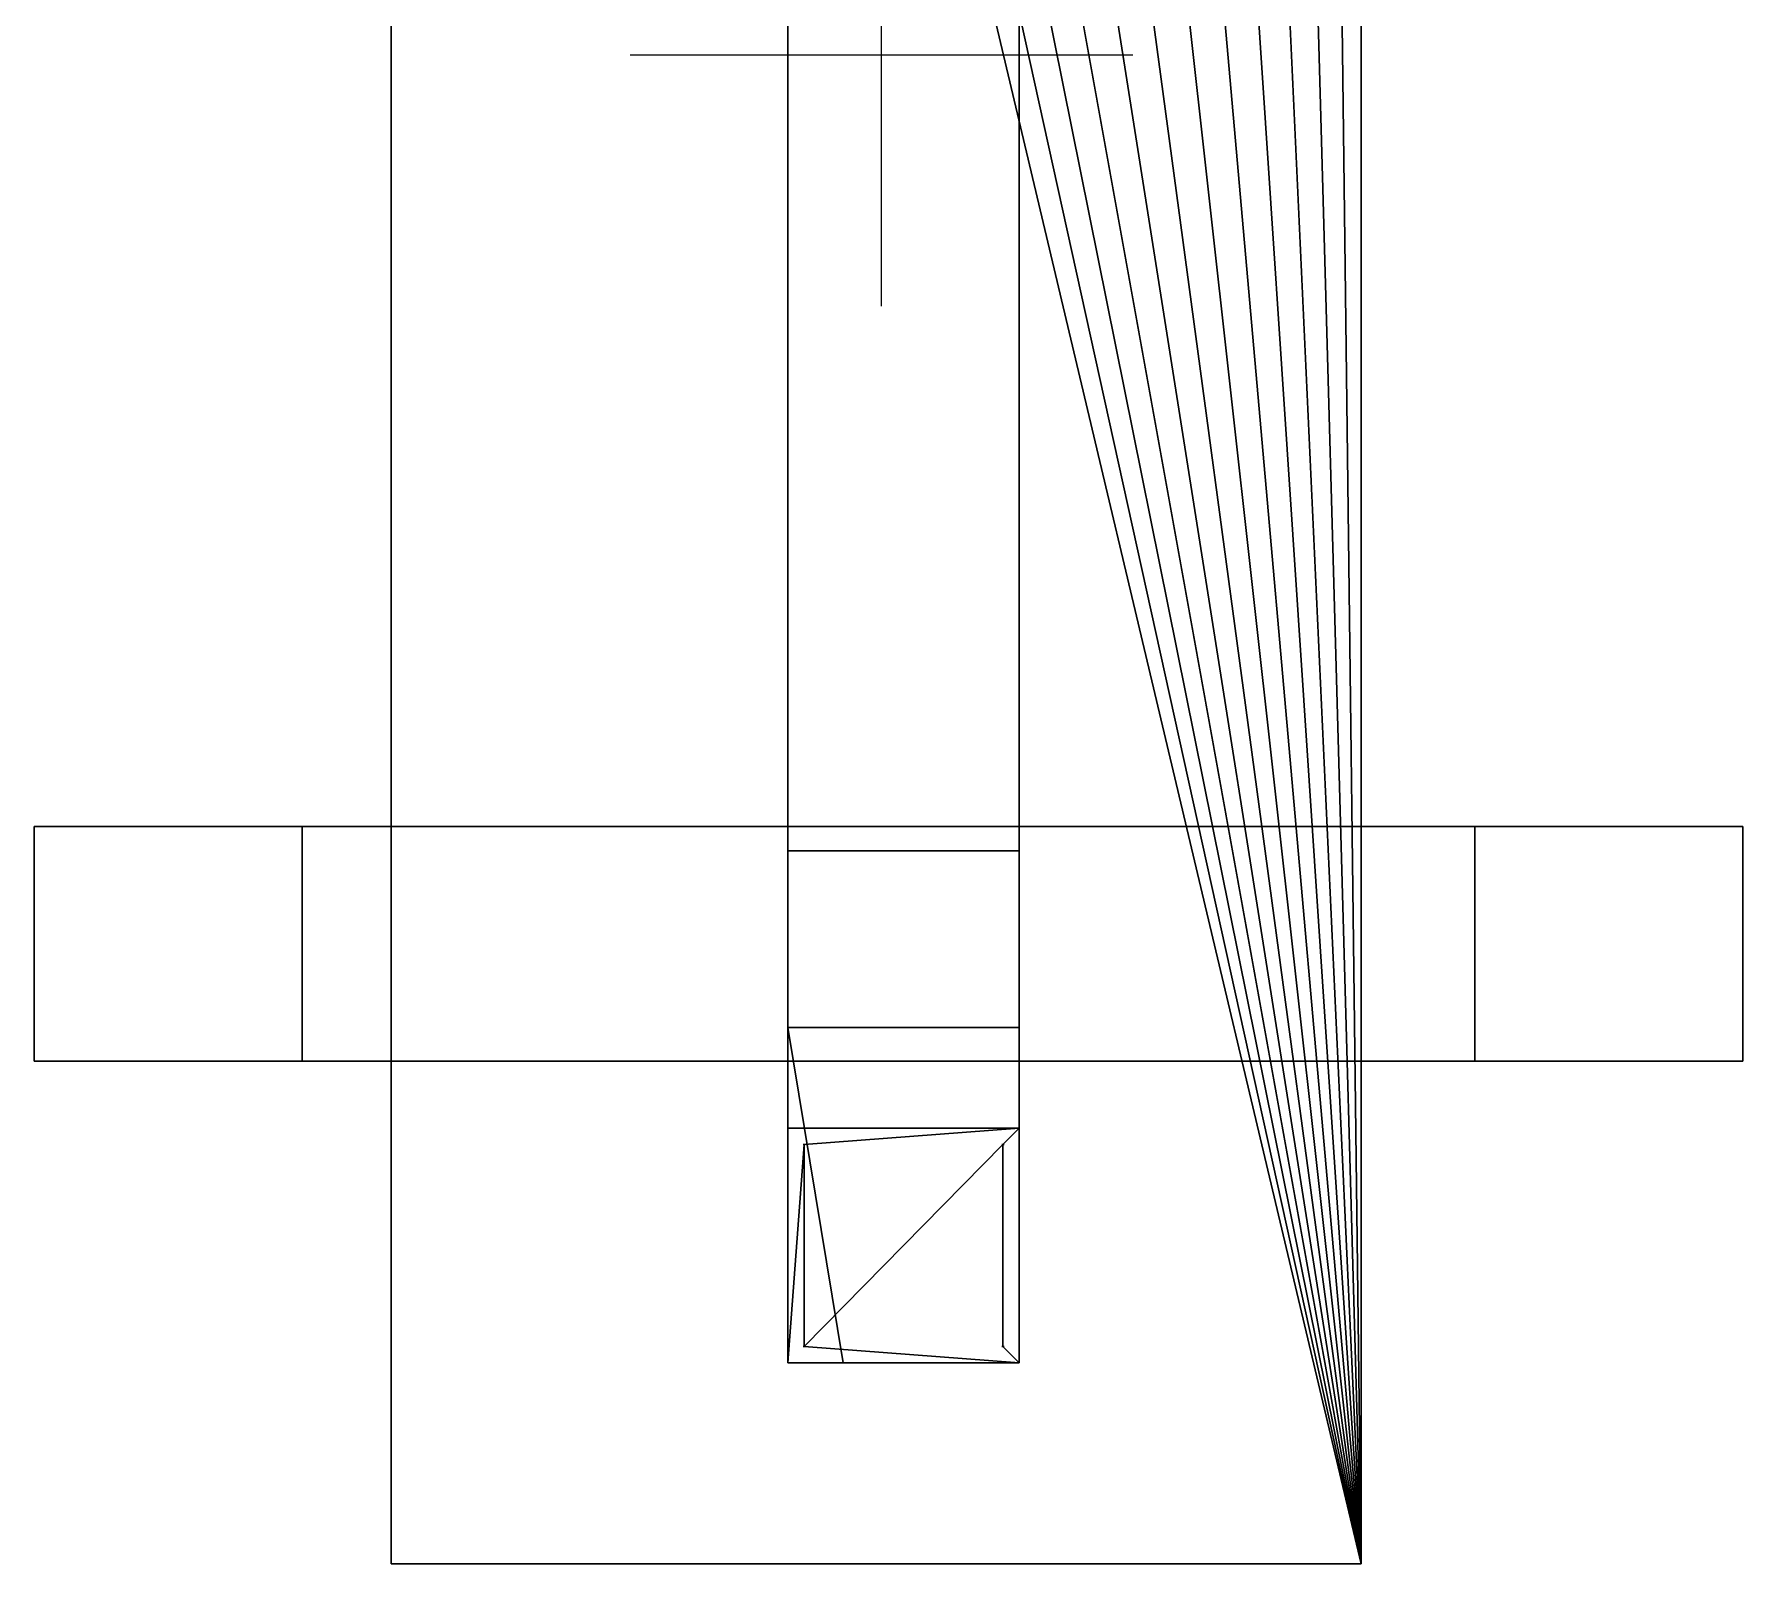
# Model space of a CAD drawing. Extents: x 0 to 48.1, y 0 to 23.7.
# Drawn here: x 13.743 to 14.253, y 9.05 to 9.506 of the extents above; entities that cross this region are included whole.
import ezdxf

# ---------------------------------------------------------------- set-up
doc = ezdxf.new("R2010")
doc.units = 0
doc.header["$MEASUREMENT"] = 0
doc.layers.add('DLXFURN', color=5, linetype='Continuous')
doc.layers.add('DLXVAL', color=3, linetype='Continuous')

# ---------------------------------------------------------------- blocks, each defined once
blk = doc.blocks.new('*U130')
for p, q in [((-0.036, 0.64781), (0.1388, -0.65025)), ((0.1388, -0.65025), (-0.036, 0.64781)), ((-0.00595, 0.65025), (0.1388, -0.65025)), ((0.1388, -0.65025), (-0.00595, 0.65025)), ((0.02411, 0.64781), (0.1388, -0.65025)), ((0.1388, -0.65025), (0.02411, 0.64781)), ((-0.06498, 0.64057), (0.1388, -0.65025)), ((0.1388, -0.65025), (-0.06498, 0.64057)), ((0.05309, 0.64057), (0.1388, -0.65025)), ((0.1388, -0.65025), (0.05309, 0.64057)), ((-0.09185, 0.62879), (0.1388, -0.65025)), ((0.1388, -0.65025), (-0.09185, 0.62879)), ((0.07995, 0.62879), (0.1388, -0.65025)), ((0.1388, -0.65025), (0.07995, 0.62879)), ((-0.11563, 0.6129), (0.1388, -0.65025)), ((0.1388, -0.65025), (-0.11563, 0.6129)), ((0.10374, 0.6129), (0.1388, -0.65025)), ((0.1388, -0.65025), (0.10374, 0.6129)), ((0.1388, -0.65025), (-0.13549, 0.59346)), ((-0.13549, 0.59346), (0.1388, -0.65025)), ((0.12359, 0.59346), (0.1388, -0.65025)), ((0.1388, -0.65025), (0.12359, 0.59346)), ((-0.03225, -0.43747), (-0.03225, 0.57975)), ((-0.03225, 0.57975), (-0.03225, -0.43025)), ((-0.03225, -0.43025), (-0.03225, 0.57975)), ((-0.03225, 0.57975), (-0.03225, -0.43747)), ((0.03674, -0.43025), (0.03674, 0.57975)), ((0.03674, 0.57975), (0.03674, -0.43747)), ((0.03674, 0.57975), (0.03674, -0.43025)), ((0.03674, -0.43747), (0.03674, 0.57975)), ((-0.1507, 0.57116), (0.1388, -0.65025)), ((0.1388, -0.65025), (-0.1507, 0.57116)), ((-0.1507, 0.57116), (-0.1507, -0.65025)), ((-0.1507, -0.65025), (-0.1507, 0.57116)), ((-0.1507, 0.57116), (-0.1507, -0.65025)), ((-0.1507, -0.65025), (-0.1507, 0.57116)), ((0.1388, -0.65025), (0.1388, 0.57116)), ((0.1388, 0.57116), (0.1388, -0.65025)), ((0.1388, -0.65025), (0.1388, 0.57116)), ((0.1388, 0.57116), (0.1388, -0.65025)), ((-0.03225, -0.43025), (-0.03225, 0.43076)), ((-0.03225, 0.43076), (-0.03225, -0.43025)), ((0.03674, -0.43025), (0.03674, 0.43076)), ((0.03674, 0.43076), (0.03674, -0.43025)), ((-0.25725, -0.50025), (-0.25725, -0.43025)), ((-0.25725, -0.43025), (-0.17725, -0.43025)), ((-0.25725, -0.43025), (-0.17725, -0.43025)), ((-0.17725, -0.43025), (-0.25725, -0.43025)), ((-0.25725, -0.43025), (-0.25725, -0.43025)), ((-0.25725, -0.43025), (-0.25725, -0.43025)), ((-0.25725, -0.43025), (-0.25725, -0.50025)), ((-0.25725, -0.50025), (-0.25725, -0.43025)), ((-0.25725, -0.43025), (-0.25725, -0.50025)), ((-0.17725, -0.43025), (-0.25725, -0.43025)), ((-0.17725, -0.43025), (-0.17725, -0.50025)), ((-0.17725, -0.43025), (-0.17725, -0.43025)), ((-0.17725, -0.50025), (-0.17725, -0.43025)), ((-0.17725, -0.43025), (-0.17725, -0.50025)), ((0.17275, -0.43025), (-0.17725, -0.43025)), ((-0.17725, -0.50025), (-0.17725, -0.43025)), ((-0.17725, -0.43025), (-0.17725, -0.43025)), ((-0.17725, -0.43025), (-0.17725, -0.50025)), ((0.17275, -0.43025), (-0.17725, -0.43025)), ((-0.17725, -0.43025), (-0.17725, -0.43025)), ((-0.17725, -0.43025), (0.17275, -0.43025)), ((-0.17725, -0.50025), (-0.17725, -0.43025)), ((-0.17725, -0.43025), (0.17275, -0.43025)), ((-0.03225, -0.50025), (-0.03225, -0.43025)), ((-0.03225, -0.43025), (0.03674, -0.43025)), ((-0.03225, -0.49025), (-0.03225, -0.43025)), ((-0.03225, -0.43025), (-0.03225, -0.50025)), ((-0.03225, -0.43025), (-0.03225, -0.49025)), ((0.03674, -0.43025), (-0.03225, -0.43025)), ((-0.03225, -0.43025), (0.03674, -0.43025)), ((0.03674, -0.43025), (-0.03225, -0.43025)), ((-0.03225, -0.43025), (-0.03225, -0.43025)), ((-0.03225, -0.50025), (-0.03225, -0.43025)), ((-0.03225, -0.43025), (0.03674, -0.43025)), ((-0.03225, -0.50025), (-0.03225, -0.43025)), ((-0.03225, -0.43025), (-0.03225, -0.43025)), ((-0.03225, -0.43025), (-0.03225, -0.50025)), ((0.03674, -0.43025), (0.03674, -0.50025)), ((0.03674, -0.50025), (0.03674, -0.43025)), ((0.03674, -0.43025), (0.03674, -0.49025)), ((0.03674, -0.49025), (0.03674, -0.43025)), ((0.03674, -0.43025), (0.03674, -0.43025)), ((0.03674, -0.43025), (0.03674, -0.50025)), ((0.03674, -0.50025), (0.03674, -0.43025)), ((0.03674, -0.43025), (0.03674, -0.50025)), ((0.03674, -0.50025), (0.03674, -0.43025)), ((0.03674, -0.43025), (0.03674, -0.43025)), ((0.03674, -0.43025), (0.03674, -0.50025)), ((0.25275, -0.43025), (0.17275, -0.43025)), ((0.17275, -0.43025), (0.17275, -0.50025)), ((0.17275, -0.50025), (0.17275, -0.43025)), ((0.17275, -0.43025), (0.25275, -0.43025)), ((0.25275, -0.43025), (0.17275, -0.43025)), ((0.17275, -0.43025), (0.17275, -0.43025)), ((0.17275, -0.43025), (0.25275, -0.43025)), ((0.17275, -0.50025), (0.17275, -0.43025)), ((0.17275, -0.43025), (0.17275, -0.43025)), ((0.17275, -0.43025), (0.17275, -0.43025)), ((0.17275, -0.43025), (0.17275, -0.50025)), ((0.17275, -0.50025), (0.17275, -0.43025)), ((0.17275, -0.43025), (0.17275, -0.50025)), ((0.25275, -0.50025), (0.25275, -0.43025)), ((0.25275, -0.43025), (0.25275, -0.43025)), ((0.25275, -0.43025), (0.25275, -0.50025)), ((0.25275, -0.50025), (0.25275, -0.43025)), ((0.25275, -0.43025), (0.25275, -0.50025)), ((0.25275, -0.43025), (0.25275, -0.43025)), ((-0.03225, -0.49025), (-0.03225, -0.43747)), ((-0.03225, -0.43747), (-0.03225, -0.49025)), ((0.03674, -0.43747), (-0.03225, -0.43747)), ((-0.03225, -0.43747), (0.03674, -0.43747)), ((0.03674, -0.49025), (0.03674, -0.43747)), ((0.03674, -0.43747), (0.03674, -0.49025)), ((0.03674, -0.49025), (-0.03225, -0.49025)), ((-0.03225, -0.49025), (-0.01574, -0.59025)), ((-0.01574, -0.59025), (-0.03225, -0.49025)), ((-0.03225, -0.49025), (-0.03225, -0.59025)), ((-0.03225, -0.59025), (-0.03225, -0.49025)), ((-0.03225, -0.49025), (-0.03225, -0.52025)), ((-0.03225, -0.52025), (-0.03225, -0.49025)), ((-0.03225, -0.49025), (0.03674, -0.49025)), ((0.03674, -0.49025), (0.03674, -0.52025)), ((0.03674, -0.52025), (0.03674, -0.49025)), ((0.03674, -0.49025), (0.03674, -0.59025)), ((0.03674, -0.59025), (0.03674, -0.49025)), ((-0.17725, -0.50025), (-0.25725, -0.50025)), ((-0.25725, -0.50025), (-0.25725, -0.50025)), ((-0.25725, -0.50025), (-0.17725, -0.50025)), ((-0.17725, -0.50025), (-0.25725, -0.50025)), ((-0.25725, -0.50025), (-0.25725, -0.50025)), ((-0.25725, -0.50025), (-0.17725, -0.50025)), ((-0.17725, -0.50025), (-0.17725, -0.50025)), ((-0.17725, -0.50025), (0.17275, -0.50025)), ((-0.17725, -0.50025), (0.17275, -0.50025)), ((0.17275, -0.50025), (-0.17725, -0.50025)), ((-0.17725, -0.50025), (-0.17725, -0.50025)), ((-0.17725, -0.50025), (-0.17725, -0.50025)), ((0.17275, -0.50025), (-0.17725, -0.50025)), ((0.03674, -0.50025), (-0.03225, -0.50025)), ((-0.03225, -0.50025), (-0.03225, -0.52025)), ((0.03674, -0.50025), (-0.03225, -0.50025)), ((0.03674, -0.50025), (-0.03225, -0.50025)), ((-0.03225, -0.50025), (-0.03225, -0.50025)), ((-0.03225, -0.50025), (0.03674, -0.50025)), ((0.03674, -0.50025), (-0.03225, -0.50025)), ((-0.03225, -0.50025), (0.03674, -0.50025)), ((-0.03225, -0.50025), (-0.03225, -0.50025)), ((-0.03225, -0.52025), (-0.03225, -0.50025)), ((-0.03225, -0.50025), (0.03674, -0.50025)), ((0.03674, -0.52025), (0.03674, -0.50025)), ((0.03674, -0.50025), (0.03674, -0.50025)), ((0.03674, -0.50025), (0.03674, -0.50025)), ((0.03674, -0.50025), (0.03674, -0.50025)), ((0.03674, -0.50025), (0.03674, -0.50025)), ((0.03674, -0.50025), (0.03674, -0.52025)), ((0.17275, -0.50025), (0.25275, -0.50025)), ((0.25275, -0.50025), (0.17275, -0.50025)), ((0.17275, -0.50025), (0.17275, -0.50025)), ((0.17275, -0.50025), (0.25275, -0.50025)), ((0.25275, -0.50025), (0.17275, -0.50025)), ((0.17275, -0.50025), (0.17275, -0.50025)), ((0.17275, -0.50025), (0.17275, -0.50025)), ((0.25275, -0.50025), (0.25275, -0.50025)), ((0.25275, -0.50025), (0.25275, -0.50025)), ((-0.03225, -0.52025), (-0.03225, -0.59025)), ((0.03674, -0.52025), (-0.03225, -0.52025)), ((-0.03225, -0.52025), (0.03674, -0.52025)), ((-0.03225, -0.59025), (-0.03225, -0.52025)), ((-0.02741, -0.52509), (-0.03225, -0.59025)), ((-0.03225, -0.59025), (-0.02741, -0.52509)), ((-0.02776, -0.52509), (-0.02707, -0.52509)), ((-0.02707, -0.52509), (-0.02776, -0.52509)), ((-0.02776, -0.52509), (-0.02776, -0.52509)), ((0.03674, -0.52025), (-0.02741, -0.52509)), ((-0.02741, -0.52509), (0.03674, -0.52025)), ((-0.02741, -0.52509), (-0.02741, -0.58542)), ((-0.02741, -0.58542), (0.03191, -0.52509)), ((0.03191, -0.52509), (-0.02741, -0.58542)), ((-0.02741, -0.58542), (-0.02741, -0.52509)), ((-0.02707, -0.52509), (-0.02707, -0.52509)), ((0.03156, -0.52509), (0.03225, -0.52509)), ((0.03225, -0.52509), (0.03156, -0.52509)), ((0.03156, -0.52509), (0.03156, -0.52509)), ((0.03674, -0.52025), (0.03191, -0.52509)), ((0.03191, -0.52509), (0.03674, -0.52025)), ((0.03191, -0.52509), (0.03191, -0.58542)), ((0.03191, -0.58542), (0.03191, -0.52509)), ((0.03225, -0.52509), (0.03225, -0.52509)), ((0.03674, -0.59025), (0.03674, -0.52025)), ((0.03674, -0.52025), (0.03674, -0.59025)), ((-0.02776, -0.58542), (-0.02707, -0.58542)), ((-0.02707, -0.58542), (-0.02776, -0.58542)), ((-0.02776, -0.58542), (-0.02776, -0.58542)), ((-0.02741, -0.58542), (0.03674, -0.59025)), ((0.03674, -0.59025), (-0.02741, -0.58542)), ((-0.02707, -0.58542), (-0.02707, -0.58542)), ((0.03156, -0.58542), (0.03225, -0.58542)), ((0.03225, -0.58542), (0.03156, -0.58542)), ((0.03156, -0.58542), (0.03156, -0.58542)), ((0.03191, -0.58542), (0.03674, -0.59025)), ((0.03674, -0.59025), (0.03191, -0.58542)), ((0.03225, -0.58542), (0.03225, -0.58542)), ((-0.03225, -0.59025), (0.03674, -0.59025)), ((0.03674, -0.59025), (-0.03225, -0.59025)), ((-0.03225, -0.59025), (-0.03225, -0.59025)), ((-0.03225, -0.59025), (-0.01574, -0.59025)), ((-0.03225, -0.59025), (-0.03225, -0.59025)), ((0.03674, -0.59025), (-0.03225, -0.59025)), ((-0.01574, -0.59025), (0.03674, -0.59025)), ((0.03674, -0.59025), (0.03674, -0.59025)), ((0.03674, -0.59025), (0.03674, -0.59025)), ((-0.1507, -0.65025), (0.1388, -0.65025)), ((-0.1507, -0.65025), (-0.1507, -0.65025)), ((0.1388, -0.65025), (-0.1507, -0.65025)), ((-0.1507, -0.65025), (-0.1507, -0.65025)), ((-0.1507, -0.65025), (0.1388, -0.65025)), ((0.1388, -0.65025), (-0.1507, -0.65025)), ((0.1388, -0.65025), (0.1388, -0.65025)), ((0.1388, -0.65025), (0.1388, -0.65025))]:
    blk.add_line(p, q)
blk = doc.blocks.new('*U152')
for p, q in [((13.99565, 9.42499, 0.7), (13.99565, 9.57499, 0.7)), ((13.92065, 9.49999, 0.7), (14.07065, 9.49999, 0.7))]:
    blk.add_line(p, q)

msp = doc.modelspace()

# ---------------------------------------------------------------- block references
at = {"layer": 'DLXFURN'}
msp.add_blockref('*U130', (14, 9.7), dxfattribs=at)
at = {"layer": 'DLXVAL'}
msp.add_blockref('*U152', (0, 0), dxfattribs=at)

doc.saveas('drawing.dxf')
